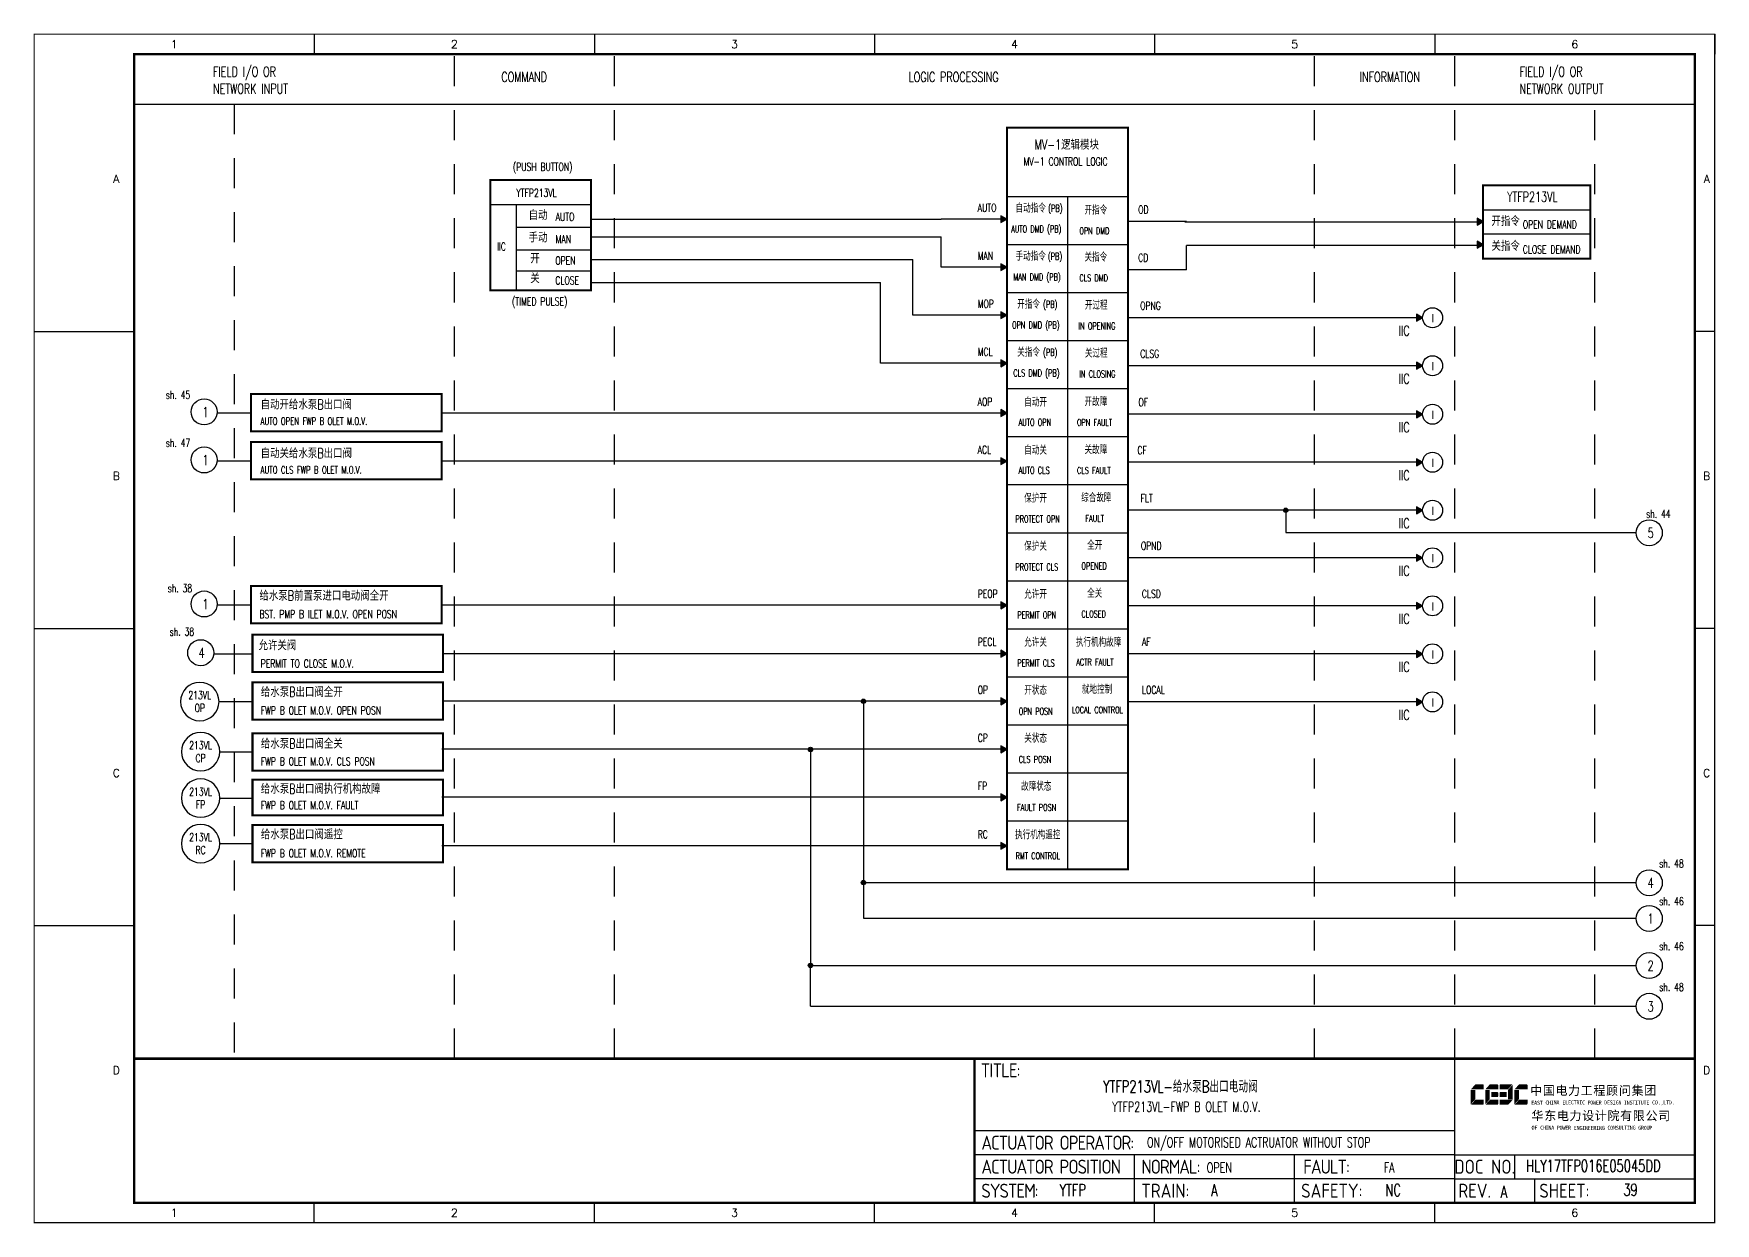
# Model space of a CAD drawing. Header units: millimetres. Extents: x 38833 to 52469, y 29493 to 32647.
# Drawn here: x 41086.4 to 41506.7, y 30241.9 to 30539.2 of the extents above; entities that cross this region are included whole.
import ezdxf
from ezdxf.enums import TextEntityAlignment as Align

# ---------------------------------------------------------------- set-up
doc = ezdxf.new("R2010")
doc.units = ezdxf.units.MM
doc.linetypes.add('DASHED', pattern=[0.75, 0.5, -0.25])
doc.linetypes.add('JIS_02_0.7', pattern=[1.35, 0.75, -0.6])
for name, color, linetype in [('INSTRUMENT', 4, 'Continuous'), ('MLINE', 6, 'Continuous'), ('TITLE', 1, 'Continuous'), ('TK', 7, 'Continuous'), ('图框_外框线', 7, 'Continuous'), ('图框_标题栏文字', 6, 'Continuous')]:
    doc.layers.add(name, color=color, linetype=linetype)
doc.styles.add('ecepdi', font='simhei.ttf', dxfattribs={"width": 0.9})
doc.styles.get("Standard").update_dxf_attribs({"font": 'romans.shx', "width": 0.7, "bigfont": 'hztxta.shx'})
doc.styles.add('工程字', font='gbenor.shx', dxfattribs={"bigfont": 'gbcbig.shx'})

# ---------------------------------------------------------------- blocks, each defined once
blk = doc.blocks.new('INS00')
at = {"layer": 'INSTRUMENT', "color": 0}
blk.add_lwpolyline([(6, 0, 1), (-6, 0, 1)], format="xyb", close=True, dxfattribs=at)
at = {"layer": 'INSTRUMENT', "flags": 1}
for tag, p in [('INSNAM', (0, 9)), ('INSDGN', (0, -9)), ('INSSUP', (0, -15)), ('INSTYP', (0, -12)), ('INSMAN', (0, -18)), ('INSREM', (0, -21))]:
    blk.add_attdef(tag, text='', height=3, dxfattribs=at).set_placement(p, align=Align.TOP_CENTER)
at = {"layer": 'INSTRUMENT', "width": 0.7}
for tag, p in [('INSHH', (6, 3.5)), ('INSL', (6, -3)), ('INSLL', (6, -6))]:
    blk.add_attdef(tag, p, '', height=2.5, dxfattribs=at)
for tag, p in [('INSIDE', (0, 2)), ('INSSYS', (0, -2))]:
    blk.add_attdef(tag, text='', height=2.5, dxfattribs=at).set_placement(p, align=Align.MIDDLE)
at = {"layer": 'INSTRUMENT', "linetype": 'DASHED', "width": 0.7}
blk.add_attdef('INSH', (6, 0.5), '', height=2.5, dxfattribs=at)
blk = doc.blocks.new('A$C1E0003F3')
h = blk.add_hatch(color=152)
edge = h.paths.add_edge_path()
edge.add_ellipse((5.15, 4.41), major_axis=(0, 0.211), ratio=0.769231, start_angle=-90, end_angle=0)
edge.add_line((5.15, 4.62), (3.22, 4.62))
edge.add_line((3.22, 4.62), (2.09, 3.35))
edge.add_line((2.09, 3.35), (5.32, 3.35))
edge.add_line((5.32, 3.35), (5.32, 4.41))
h.paths.add_polyline_path([(3.22, 3.23), (2.09, 3.23), (2.09, -0.36), (3.22, 0.91)])
edge = h.paths.add_edge_path()
edge.add_line((5.32, 0.81), (3.27, 0.81))
edge.add_line((3.27, 0.81), (2.13, -0.46))
edge.add_line((2.13, -0.46), (5.15, -0.46))
edge.add_ellipse((5.15, -0.25), major_axis=(0, 0.211), ratio=0.769231, start_angle=180, end_angle=270)
edge.add_line((5.32, -0.25), (5.32, 0.81))
h = blk.add_hatch(color=152)
edge = h.paths.add_edge_path()
edge.add_ellipse((8.78, 4.41), major_axis=(0, 0.211), ratio=0.769231, start_angle=-90, end_angle=0)
edge.add_line((8.78, 4.62), (6.84, 4.62))
edge.add_line((6.84, 4.62), (5.71, 3.35))
edge.add_line((5.71, 3.35), (8.94, 3.35))
edge.add_line((8.94, 3.35), (8.94, 4.41))
h.paths.add_polyline_path([(6.84, 3.23), (5.71, 3.23), (5.71, -0.36), (6.84, 0.91)])
edge = h.paths.add_edge_path()
edge.add_ellipse((8.78, 2.49), major_axis=(0, 0.211), ratio=0.769231, start_angle=-90, end_angle=0)
edge.add_line((8.78, 2.7), (7.22, 2.7))
edge.add_line((7.22, 2.7), (7.22, 1.44))
edge.add_line((7.22, 1.44), (8.78, 1.44))
edge.add_ellipse((8.78, 1.65), major_axis=(0, 0.211), ratio=0.769231, start_angle=180, end_angle=270)
edge.add_line((8.94, 1.65), (8.94, 2.49))
edge = h.paths.add_edge_path()
edge.add_line((8.94, 0.81), (6.89, 0.81))
edge.add_line((6.89, 0.81), (5.75, -0.46))
edge.add_line((5.75, -0.46), (8.78, -0.46))
edge.add_ellipse((8.78, -0.25), major_axis=(0, 0.211), ratio=0.769231, start_angle=180, end_angle=270)
edge.add_line((8.94, -0.25), (8.94, 0.81))
h = blk.add_hatch(color=1)
edge = h.paths.add_edge_path()
edge.add_line((12.48, 4.62), (9.46, 4.62))
edge.add_ellipse((9.46, 4.41), major_axis=(0, 0.211), ratio=0.769231, start_angle=0, end_angle=90)
edge.add_line((9.3, 4.41), (9.3, 3.35))
edge.add_line((9.3, 3.35), (11.35, 3.35))
edge.add_line((11.35, 3.35), (12.48, 4.62))
h.paths.add_polyline_path([(12.57, 4.56), (11.38, 3.23), (11.38, 0.93), (12.57, 0.93)])
edge = h.paths.add_edge_path()
edge.add_line((11.03, 2.7), (9.46, 2.7))
edge.add_ellipse((9.46, 2.49), major_axis=(0, 0.211), ratio=0.769231, start_angle=0, end_angle=90)
edge.add_line((9.3, 2.49), (9.3, 1.65))
edge.add_ellipse((9.46, 1.65), major_axis=(0, 0.211), ratio=0.769231, start_angle=90, end_angle=180)
edge.add_line((9.46, 1.44), (11.03, 1.44))
edge.add_line((11.03, 1.44), (11.03, 2.7))
h = blk.add_hatch(color=152)
edge = h.paths.add_edge_path()
edge.add_ellipse((16.11, 4.41), major_axis=(0, 0.211), ratio=0.769231, start_angle=-90, end_angle=0)
edge.add_line((16.11, 4.62), (14.14, 4.62))
edge.add_line((14.14, 4.62), (13, 3.35))
edge.add_line((13, 3.35), (16.27, 3.35))
edge.add_line((16.27, 3.35), (16.27, 4.41))
h.paths.add_polyline_path([(14.14, 3.23), (13, 3.23), (13, -0.36), (14.14, 0.91)])
edge = h.paths.add_edge_path()
edge.add_line((16.27, 0.81), (14.18, 0.81))
edge.add_line((14.18, 0.81), (13.04, -0.46))
edge.add_line((13.04, -0.46), (16.03, -0.46))
edge.add_ellipse((16.03, -0.15), major_axis=(0, 0.316), ratio=0.769231, start_angle=180, end_angle=270)
edge.add_line((16.27, -0.15), (16.27, 0.81))
h = blk.add_hatch(color=1)
edge = h.paths.add_edge_path()
edge.add_line((12.58, 0.79), (9.3, 0.79))
edge.add_line((9.3, 0.79), (9.3, -0.27))
edge.add_ellipse((9.46, -0.27), major_axis=(0, 0.211), ratio=0.769231, start_angle=90, end_angle=180)
edge.add_line((9.46, -0.48), (11.43, -0.48))
edge.add_line((11.43, -0.48), (12.58, 0.79))
at = {"layer": 'TITLE', "color": 7, "style": 'ecepdi'}
for s, p in [('中', (16.92, 1.94)), ('国', (20.09, 2)), ('电', (23.25, 1.99)), ('力', (26.39, 1.96)), ('程', (32.71, 1.98)), ('顾', (35.9, 1.98)), ('问', (39.09, 1.94)), ('集', (42.26, 1.98)), ('团', (45.42, 2.01)), ('工', (29.53, 1.95)), ('华', (17.24, -4.31)), ('东', (20.45, -4.29)), ('电', (23.62, -4.35)), ('力', (26.75, -4.32)), ('设', (29.92, -4.3)), ('计', (33.05, -4.31)), ('院', (36.26, -4.29)), ('有', (39.41, -4.29)), ('限', (42.57, -4.32)), ('公', (45.78, -4.38)), ('司', (48.91, -4.35))]:
    blk.add_text(s, height=2.2, dxfattribs=at).set_placement(p)
at = {"layer": 'TITLE', "color": 7, "style": 'ecepdi', "width": 0.975}
for s, p in [('E', (17.58, 0.02)), ('A', (18.29, 0.03)), ('S', (19, 0.03)), ('T', (19.7, 0.03)), ('C', (21.1, 0.09)), ('H', (21.77, 0.09)), ('I', (22.46, 0.09)), ('N', (23.17, 0.1)), ('A', (23.86, 0.1)), ('E', (25.35, 0.09)), ('L', (26.05, 0.11)), ('E', (26.76, 0.1)), ('C', (27.46, 0.12)), ('T', (28.18, 0.11)), ('R', (28.87, 0.1)), ('I', (29.57, 0.11)), ('C', (30.28, 0.1)), ('P', (31.64, 0.09)), ('O', (32.32, 0.08)), ('W', (33.03, 0.08)), ('E', (33.72, 0.08)), ('R', (34.42, 0.09)), ('D', (35.81, 0.1)), ('E', (36.52, 0.1)), ('S', (37.2, 0.1)), ('I', (37.91, 0.09)), ('G', (38.68, 0.11)), ('N', (39.38, 0.09)), ('I', (40.72, 0.07)), ('N', (41.43, 0.08)), ('S', (42.14, 0.08)), ('T', (42.83, 0.08)), ('I', (43.52, 0.09)), ('T', (44.22, 0.07)), ('U', (44.93, 0.07)), ('T', (45.63, 0.08)), ('E', (46.34, 0.09)), ('C', (47.76, 0.11)), ('O', (48.48, 0.1)), ('L', (50.56, 0.1)), ('T', (51.27, 0.1)), ('D', (51.96, 0.1)), ('.', (49.23, 0.1)), (',', (49.87, 0.1)), ('.', (52.72, 0.11)), ('O', (17.67, -6.18)), ('OF', (18.01, -6.2)), ('F', (18.37, -6.2)), ('C', (19.8, -6.19)), ('H', (20.47, -6.19)), ('I', (21.15, -6.19)), ('N', (21.87, -6.18)), ('A', (22.56, -6.18)), ('P', (23.98, -6.2)), ('O', (24.66, -6.21)), ('W', (25.36, -6.21)), ('E', (26.06, -6.21)), ('R', (26.75, -6.2)), ('E', (28.19, -6.24)), ('N', (28.91, -6.27)), ('G', (29.62, -6.26)), ('I', (30.32, -6.27)), ('N', (31.02, -6.27)), ('E', (31.7, -6.28)), ('E', (32.41, -6.27)), ('R', (33.1, -6.24)), ('I', (33.81, -6.24)), ('N', (34.51, -6.26)), ('G', (35.2, -6.24)), ('C', (36.61, -6.19)), ('O', (37.3, -6.21)), ('N', (38, -6.2)), ('S', (38.71, -6.21)), ('U', (39.41, -6.18)), ('L', (40.11, -6.18)), ('T', (40.81, -6.19)), ('I', (41.51, -6.21)), ('N', (42.2, -6.21)), ('G', (42.91, -6.17)), ('G', (44.29, -6.2)), ('R', (45, -6.21)), ('O', (45.69, -6.22)), ('U', (46.39, -6.2)), ('P', (47.1, -6.23))]:
    blk.add_text(s, height=1, dxfattribs=at).set_placement(p, align=Align.MIDDLE_CENTER)
blk = doc.blocks.new('A$C613255F0')
for p, q in [((70, 297), (70, 292)), ((140, 297), (140, 292)), ((210, 297), (210, 292)), ((280, 297), (280, 292)), ((350, 297), (350, 292)), ((420, 297), (420, 292)), ((0, 222.75), (25, 222.75)), ((420, 222.75), (415, 222.75)), ((0, 148.5), (25, 148.5)), ((420, 148.5), (415, 148.5)), ((0, 74.25), (25, 74.25)), ((420, 74.25), (415, 74.25)), ((70, 0), (70, 5)), ((140, 0), (140, 5)), ((210, 0), (210, 5)), ((280, 0), (280, 5)), ((350, 0), (350, 5))]:
    blk.add_line(p, q)
at = {"layer": 'MLINE', "linetype": 'JIS_02_0.7', "ltscale": 10}
for p, q in [((105, 41), (105, 292)), ((145, 41), (145, 292)), ((320, 41), (320, 292)), ((355, 41), (355, 292)), ((50, 279.56), (50, 41)), ((390, 41), (390, 279.56))]:
    blk.add_line(p, q, dxfattribs=at)
at = {"layer": 'MLINE'}
blk.add_line((25, 279.56), (415, 279.56), dxfattribs=at)
at = {"layer": '图框_外框线'}
for p, q in [((355, 5), (355, 41)), ((355, 23), (235, 23)), ((355, 17), (235, 17)), ((275, 11), (275, 17)), ((315, 11), (315, 17)), ((355, 17), (415, 17)), ((370, 11), (370, 17)), ((355, 11), (235, 11)), ((355, 11), (235, 11)), ((275, 5), (275, 11)), ((315, 5), (315, 11)), ((355, 11), (415, 11)), ((375, 5), (375, 11))]:
    blk.add_line(p, q, dxfattribs=at)
for points, const_width in [([(0, 0), (420, 0), (420, 297), (0, 297)], 0.3), ([(25, 5), (415, 5), (415, 292), (25, 292)], 0.6)]:
    blk.add_lwpolyline(points, close=True, dxfattribs=dict(at, const_width=const_width))
at = {"layer": '图框_外框线', "const_width": 0.6}
blk.add_lwpolyline([(235, 41), (25, 41)], dxfattribs=at)
at = {"layer": '图框_外框线'}
blk.add_lwpolyline([(415, 41, 0.6, 0.6, 0), (235, 41, 0.6, 0.6, 0), (235, 5, 0, 0, 0)], format="xyseb", dxfattribs=at)
blk.add_blockref('A$C1E0003F3', (356.94, 29.95))
at = {"layer": 'MLINE', "char_height": 2.5, "width": 31.8959, "attachment_point": 1}
for s, insert in [('FIELD I/O OR', (44.67, 288.89)), ('COMMAND', (116.74, 287.58)), ('LOGIC PROCESSING', (218.52, 287.58)), ('INFORMATION', (331.25, 287.58)), ('FIELD I/O OR', (371.22, 288.89)), ('NETWORK INPUT', (44.67, 284.64)), ('NETWORK OUTPUT', (371.22, 284.64))]:
    blk.add_mtext(s, dxfattribs=dict(at, insert=insert))
at = {"layer": 'TK', "color": 3}
for s, p in [('1', (35, 294.5)), ('2', (105, 294.5)), ('3', (175, 294.5)), ('4', (245, 294.5)), ('5', (315, 294.5)), ('6', (385, 294.5)), ('1', (35, 2.5)), ('2', (105, 2.5)), ('3', (175, 2.5)), ('4', (245, 2.5)), ('5', (315, 2.5)), ('6', (385, 2.5))]:
    blk.add_text(s, height=2, dxfattribs=at).set_placement(p, align=Align.MIDDLE)
for s, p in [('A', (20.5, 259.88)), ('A', (418, 259.88)), ('B', (20.5, 185.62)), ('B', (418, 185.62)), ('C', (20.5, 111.38)), ('C', (418, 111.38)), ('D', (20.5, 37.12)), ('D', (418, 37.12))]:
    blk.add_text(s, height=2, dxfattribs=at).set_placement(p, align=Align.CENTER)
at = {"layer": '图框_标题栏文字', "char_height": 3.5, "style": '工程字'}
for s, insert, width, attachment_point in [('{\\T0.9; TITLE:}', (234.86, 38.09), 14.2249, 4), ('{\\T0.9; ACTUATOR OPERATOR:}', (235, 20), 40, 4), ('{\\T0.9; ACTUATOR POSITION}', (235, 14), 45, 4), ('{\\T0.9; NORMAL:}', (275, 14), 18.2557, 4), ('{\\T0.9; FAULT:}', (315.44, 14), 15, 4), ('DOC NO.', (362.5, 14), 15, 5), ('{\\T0.9; SYSTEM:}', (235, 8), 17.9526, 4), ('{\\T0.9; }TRAIN: ', (275, 8), 17.6638, 4), ('SAFETY:', (324.3, 8), 22.3993, 5), ('REV.', (360, 8), 10, 5), ('SHEET:', (382.42, 8), 20, 5)]:
    blk.add_mtext(s, dxfattribs=dict(at, insert=insert, width=width, attachment_point=attachment_point))

msp = doc.modelspace()

# ---------------------------------------------------------------- hatches: boundary and pattern name
for points in [[(41329.62, 30492.84), (41328.12, 30493.71), (41328.12, 30491.98)], [(41448.63, 30492.22), (41447.13, 30493.08), (41447.13, 30491.35)], [(41448.63, 30486.44), (41447.13, 30487.31), (41447.13, 30485.58)], [(41329.62, 30480.84), (41328.12, 30481.71), (41328.12, 30479.98)], [(41329.62, 30468.84), (41328.12, 30469.71), (41328.12, 30467.98)], [(41433.49, 30468.22), (41431.99, 30469.08), (41431.99, 30467.35)], [(41329.62, 30456.84), (41328.12, 30457.71), (41328.12, 30455.98)], [(41433.49, 30456.22), (41431.99, 30457.08), (41431.99, 30455.35)], [(41329.62, 30444.37), (41328.12, 30445.24), (41328.12, 30443.51)], [(41433.49, 30444.1), (41431.99, 30444.97), (41431.99, 30443.23)], [(41329.62, 30432.37), (41328.12, 30433.24), (41328.12, 30431.51)], [(41433.49, 30432.1), (41431.99, 30432.97), (41431.99, 30431.23)], [(41433.49, 30420.1), (41431.99, 30420.97), (41431.99, 30419.23)], [(41433.49, 30408.22), (41431.99, 30409.08), (41431.99, 30407.35)], [(41329.62, 30396.37), (41328.12, 30397.24), (41328.12, 30395.51)], [(41433.49, 30396.22), (41431.99, 30397.08), (41431.99, 30395.35)], [(41329.62, 30384.26), (41328.12, 30385.12), (41328.12, 30383.39)], [(41433.49, 30384.22), (41431.99, 30385.08), (41431.99, 30383.35)], [(41329.62, 30372.37), (41328.12, 30373.24), (41328.12, 30371.51)], [(41433.49, 30372.22), (41431.99, 30373.08), (41431.99, 30371.35)], [(41329.62, 30360.37), (41328.12, 30361.24), (41328.12, 30359.51)], [(41329.62, 30348.37), (41328.12, 30349.24), (41328.12, 30347.51)], [(41329.62, 30336.25), (41328.12, 30337.12), (41328.12, 30335.39)]]:
    msp.add_hatch(color=256).paths.add_polyline_path(points)
h = msp.add_hatch(color=256)
edge = h.paths.add_edge_path()
edge.add_arc((41399.3, 30420.1), 0.55, 0, 360)
h = msp.add_hatch(color=256)
edge = h.paths.add_edge_path()
edge.add_arc((41293.76, 30372.37), 0.55, 0, 360)
h = msp.add_hatch(color=256)
edge = h.paths.add_edge_path()
edge.add_arc((41280.53, 30360.33), 0.55, 0, 360)
h = msp.add_hatch(color=256)
edge = h.paths.add_edge_path()
edge.add_arc((41293.76, 30327.05), 0.55, 0, 360)
h = msp.add_hatch(color=256)
edge = h.paths.add_edge_path()
edge.add_arc((41280.53, 30306.36), 0.55, 0, 360)

# ---------------------------------------------------------------- linework, layer by layer
for p, q in [((41329.62, 30498.5), (41329.62, 30515.68)), ((41329.62, 30515.68), (41359.89, 30515.68)), ((41359.89, 30498.5), (41359.89, 30515.68)), ((41329.62, 30498.5), (41359.89, 30498.5)), ((41344.75, 30498.5), (41344.75, 30330.38)), ((41200.52, 30496.5), (41225.69, 30496.5)), ((41206.94, 30496.5), (41206.94, 30475.04)), ((41225.69, 30492.84), (41313.17, 30492.84)), ((41329.62, 30492.84), (41313.17, 30492.84)), ((41448.63, 30495.15), (41475.42, 30495.15)), ((41448.63, 30495.15), (41475.42, 30495.15)), ((41206.94, 30490.84), (41225.69, 30490.84)), ((41374.5, 30492.22), (41359.89, 30492.22)), ((41374.08, 30492.21), (41448.63, 30492.21)), ((41448.63, 30489.21), (41475.42, 30489.21)), ((41206.94, 30485.21), (41225.69, 30485.21)), ((41225.69, 30488.44), (41313.17, 30488.44)), ((41313.17, 30480.84), (41313.17, 30488.44)), ((41329.62, 30486.5), (41359.89, 30486.5)), ((41448.63, 30486.24), (41374.5, 30486.24)), ((41374.5, 30480.22), (41374.5, 30486.24)), ((41225.69, 30482.74), (41306.06, 30482.74)), ((41306.06, 30468.84), (41306.06, 30482.74)), ((41329.62, 30480.84), (41313.17, 30480.84)), ((41374.5, 30480.22), (41359.89, 30480.22)), ((41448.63, 30483.01), (41475.42, 30483.01)), ((41448.63, 30483.01), (41475.42, 30483.01)), ((41206.94, 30479.9), (41225.69, 30479.9)), ((41225.69, 30477.01), (41298.03, 30477.01)), ((41298.03, 30456.84), (41298.03, 30477.01)), ((41206.94, 30475.04), (41225.69, 30475.04)), ((41206.94, 30475.04), (41225.69, 30475.04)), ((41329.62, 30474.5), (41359.89, 30474.5)), ((41313.17, 30468.84), (41306.06, 30468.84)), ((41329.62, 30468.84), (41313.17, 30468.84)), ((41433.49, 30468.22), (41359.89, 30468.22)), ((41433.49, 30468.22), (41359.89, 30468.22)), ((41329.62, 30462.5), (41359.89, 30462.5)), ((41329.62, 30456.84), (41298.03, 30456.84)), ((41433.49, 30456.22), (41359.89, 30456.22)), ((41140.73, 30449.18), (41188.34, 30449.18)), ((41329.62, 30450.5), (41359.89, 30450.5)), ((41140.73, 30444.37), (41132.21, 30444.37)), ((41329.62, 30444.37), (41188.34, 30444.37)), ((41433.49, 30444.1), (41359.89, 30444.1)), ((41188.34, 30439.84), (41140.73, 30439.84)), ((41329.62, 30438.5), (41359.89, 30438.5)), ((41140.73, 30437.18), (41188.34, 30437.18)), ((41140.73, 30432.37), (41132.21, 30432.37)), ((41329.62, 30432.37), (41188.34, 30432.37)), ((41433.49, 30432.1), (41359.89, 30432.1)), ((41188.34, 30427.84), (41140.73, 30427.84)), ((41329.62, 30426.5), (41359.89, 30426.5)), ((41433.49, 30420.1), (41359.89, 30420.1)), ((41399.3, 30420.1), (41399.3, 30414.52)), ((41329.62, 30414.5), (41359.89, 30414.5)), ((41399.3, 30414.52), (41486.9, 30414.52)), ((41433.49, 30408.22), (41359.89, 30408.22)), ((41140.73, 30401.18), (41188.34, 30401.18)), ((41188.34, 30391.84), (41188.34, 30401.18)), ((41329.62, 30402.5), (41359.89, 30402.5)), ((41140.73, 30396.37), (41132.21, 30396.37)), ((41329.62, 30396.37), (41188.34, 30396.37)), ((41433.49, 30396.22), (41359.89, 30396.22)), ((41188.34, 30391.84), (41140.73, 30391.84)), ((41141.07, 30389), (41188.69, 30389)), ((41188.69, 30379.66), (41188.69, 30389)), ((41329.62, 30390.5), (41359.89, 30390.5)), ((41131.37, 30384.19), (41141.07, 30384.19)), ((41329.62, 30384.26), (41188.62, 30384.26)), ((41433.49, 30384.22), (41359.89, 30384.22)), ((41141.07, 30377.12), (41188.69, 30377.12)), ((41141.07, 30367.77), (41141.07, 30377.12)), ((41188.69, 30367.77), (41188.69, 30377.12)), ((41329.62, 30378.5), (41359.89, 30378.5)), ((41132.7, 30372.3), (41141.07, 30372.3)), ((41329.62, 30372.37), (41188.62, 30372.37)), ((41293.76, 30372.56), (41293.76, 30318.14)), ((41433.49, 30372.22), (41359.89, 30372.22)), ((41188.69, 30367.77), (41141.07, 30367.77)), ((41141.07, 30364.4), (41188.69, 30364.4)), ((41141.07, 30355.06), (41141.07, 30364.4)), ((41188.69, 30355.06), (41188.69, 30364.4)), ((41329.62, 30366.5), (41359.89, 30366.5)), ((41132.9, 30359.77), (41141.07, 30359.77)), ((41329.62, 30360.37), (41188.35, 30360.37)), ((41280.53, 30360.52), (41280.53, 30306.36)), ((41188.69, 30355.06), (41141.07, 30355.06)), ((41329.62, 30354.5), (41359.89, 30354.5)), ((41141.07, 30352.8), (41188.69, 30352.8)), ((41141.07, 30343.89), (41141.07, 30352.8)), ((41188.69, 30343.89), (41188.69, 30352.8)), ((41132.9, 30348.17), (41141.07, 30348.17)), ((41329.62, 30348.37), (41188.35, 30348.37)), ((41188.69, 30343.89), (41141.07, 30343.89)), ((41329.62, 30342.5), (41359.89, 30342.5)), ((41141.07, 30341.43), (41188.69, 30341.43)), ((41141.07, 30332.09), (41141.07, 30341.43)), ((41188.69, 30332.09), (41188.69, 30341.43)), ((41132.9, 30336.8), (41141.07, 30336.8)), ((41329.62, 30336.25), (41188.35, 30336.25)), ((41188.69, 30332.09), (41141.07, 30332.09)), ((41293.76, 30327.05), (41486.9, 30327.05)), ((41293.76, 30318.14), (41486.9, 30318.14)), ((41280.53, 30306.36), (41486.9, 30306.36)), ((41280.53, 30296.18), (41280.53, 30306.36)), ((41280.53, 30296.18), (41486.9, 30296.18))]:
    msp.add_line(p, q)
for points, const_width in [([(41329.62, 30515.68), (41359.89, 30515.68), (41359.89, 30330.38), (41329.62, 30330.38), (41329.62, 30515.68)], 0.5), ([(41329.62, 30515.68), (41359.89, 30515.68), (41359.89, 30330.38), (41329.62, 30330.38), (41329.62, 30515.68)], 0.2), ([(41200.52, 30502.62), (41225.69, 30502.62), (41225.69, 30475.04), (41200.52, 30475.04), (41200.52, 30502.62)], 0.5), ([(41448.63, 30501.27), (41475.42, 30501.27), (41475.42, 30483.01), (41448.63, 30483.01), (41448.63, 30501.27)], 0.5), ([(41140.73, 30449.18), (41188.34, 30449.18), (41188.34, 30439.84), (41140.73, 30439.84), (41140.73, 30449.18)], 0.5), ([(41140.73, 30437.18), (41188.34, 30437.18), (41188.34, 30427.84), (41140.73, 30427.84), (41140.73, 30437.18)], 0.5), ([(41140.73, 30401.18), (41188.34, 30401.18), (41188.34, 30391.84), (41140.73, 30391.84), (41140.73, 30401.18)], 0.5), ([(41141.07, 30389), (41188.69, 30389), (41188.69, 30379.66), (41141.07, 30379.66), (41141.07, 30389)], 0.5), ([(41141.07, 30377.12), (41188.69, 30377.12), (41188.69, 30367.77), (41141.07, 30367.77), (41141.07, 30377.12)], 0.5), ([(41141.07, 30364.4), (41188.69, 30364.4), (41188.69, 30355.06), (41141.07, 30355.06), (41141.07, 30364.4)], 0.5), ([(41141.07, 30352.8), (41188.69, 30352.8), (41188.69, 30343.89), (41141.07, 30343.89), (41141.07, 30352.8)], 0.5), ([(41141.07, 30341.43), (41188.69, 30341.43), (41188.69, 30332.09), (41141.07, 30332.09), (41141.07, 30341.43)], 0.5)]:
    msp.add_lwpolyline(points, dxfattribs=dict(const_width=const_width))
for points in [[(41200.52, 30502.62), (41225.69, 30502.62), (41225.69, 30475.04), (41200.52, 30475.04)], [(41329.62, 30498.5), (41359.89, 30498.5), (41359.89, 30330.38), (41329.62, 30330.38)], [(41329.62, 30492.84), (41328.12, 30493.71), (41328.12, 30491.98)], [(41448.63, 30492.22), (41447.13, 30493.08), (41447.13, 30491.35)], [(41448.63, 30486.44), (41447.13, 30487.31), (41447.13, 30485.58)], [(41329.62, 30480.84), (41328.12, 30481.71), (41328.12, 30479.98)], [(41329.62, 30468.84), (41328.12, 30469.71), (41328.12, 30467.98)], [(41433.49, 30468.22), (41431.99, 30469.08), (41431.99, 30467.35)], [(41329.62, 30456.84), (41328.12, 30457.71), (41328.12, 30455.98)], [(41433.49, 30456.22), (41431.99, 30457.08), (41431.99, 30455.35)], [(41329.62, 30444.37), (41328.12, 30445.24), (41328.12, 30443.51)], [(41433.49, 30444.1), (41431.99, 30444.97), (41431.99, 30443.23)], [(41329.62, 30432.37), (41328.12, 30433.24), (41328.12, 30431.51)], [(41433.49, 30432.1), (41431.99, 30432.97), (41431.99, 30431.23)], [(41433.49, 30420.1), (41431.99, 30420.97), (41431.99, 30419.23)], [(41433.49, 30408.22), (41431.99, 30409.08), (41431.99, 30407.35)], [(41329.62, 30396.37), (41328.12, 30397.24), (41328.12, 30395.51)], [(41433.49, 30396.22), (41431.99, 30397.08), (41431.99, 30395.35)], [(41329.62, 30384.26), (41328.12, 30385.12), (41328.12, 30383.39)], [(41433.49, 30384.22), (41431.99, 30385.08), (41431.99, 30383.35)], [(41329.62, 30372.37), (41328.12, 30373.24), (41328.12, 30371.51)], [(41433.49, 30372.22), (41431.99, 30373.08), (41431.99, 30371.35)], [(41329.62, 30360.37), (41328.12, 30361.24), (41328.12, 30359.51)], [(41329.62, 30348.37), (41328.12, 30349.24), (41328.12, 30347.51)], [(41329.62, 30336.25), (41328.12, 30337.12), (41328.12, 30335.39)]]:
    msp.add_lwpolyline(points, close=True)
msp.add_lwpolyline([(41448.63, 30483.01), (41448.63, 30501.27), (41475.42, 30501.27), (41475.42, 30483.01)])
msp.add_lwpolyline([(41448.63, 30483.01), (41448.63, 30501.27), (41475.42, 30501.27), (41475.42, 30483.01)])
for centre, radius in [((41435.99, 30468.22), 2.5), ((41435.99, 30456.22), 2.5), ((41128.97, 30444.68), 3.25), ((41435.99, 30444.1), 2.5), ((41128.97, 30432.68), 3.25), ((41435.99, 30432.1), 2.5), ((41435.99, 30420.1), 2.5), ((41399.3, 30420.1), 0.55), ((41490.15, 30414.48), 3.25), ((41435.99, 30408.22), 2.5), ((41128.97, 30396.68), 3.25), ((41435.99, 30396.22), 2.5), ((41128.13, 30384.5), 3.25), ((41435.99, 30384.22), 2.5), ((41293.76, 30372.37), 0.55), ((41435.99, 30372.22), 2.5), ((41280.53, 30360.33), 0.55), ((41490.15, 30327.02), 3.25), ((41293.76, 30327.05), 0.55), ((41490.15, 30318.11), 3.25), ((41490.15, 30306.33), 3.25), ((41280.53, 30306.36), 0.55), ((41490.15, 30296.14), 3.25)]:
    msp.add_circle(centre, radius)

# ---------------------------------------------------------------- block references
msp.add_blockref('A$C613255F0', (41086.52, 30242.06))
at = {"layer": 'MLINE', "xscale": 0.7999999999992724, "yscale": 0.7999999999992724, "zscale": 0.7999999999992724}
for p, values in [((41127.9, 30372.3), {'INSIDE': '213VL', 'INSSYS': 'OP'}), ((41128.1, 30359.77), {'INSIDE': '213VL', 'INSSYS': 'CP'}), ((41128.1, 30348.17), {'INSIDE': '213VL', 'INSSYS': 'FP'}), ((41128.1, 30336.8), {'INSIDE': '213VL', 'INSSYS': 'RC'})]:
    msp.add_blockref('INS00', p, dxfattribs=at).add_auto_attribs(values)

# ---------------------------------------------------------------- texts
at = {"width": 0.7}
for p in [(41436.03, 30467.09), (41436.03, 30455.09), (41436.03, 30442.97), (41436.03, 30430.97), (41436.03, 30418.97), (41436.03, 30407.09), (41436.03, 30395.09), (41436.03, 30383.09), (41436.03, 30371.09)]:
    msp.add_text('I', height=2, dxfattribs=at).set_placement(p, align=Align.CENTER)
for s, height, p in [('YTFP213VL-给水泵B出口电动阀 ', 3, (41353.63, 30274.6)), ('YTFP213VL-FWP B OLET M.O.V.', 2.5, (41355.95, 30269.81))]:
    msp.add_text(s, height=height, dxfattribs=at).set_placement(p)
at = {"attachment_point": 1}
for s, insert, char_height, width in [('MV-1逻辑模块', (41336.56, 30512.72), 2.5, 73.0067), ('(PUSH BUTTON)', (41206.14, 30506.91), 2, 73.0067), ('MV-1 CONTROL LOGIC', (41333.78, 30508.26), 2, 48.5204), ('YTFP213VL', (41207.03, 30500.42), 2, 73.0067), ('YTFP213VL', (41454.64, 30499.68), 2.5, 73.0067), ('自动', (41210.07, 30495.14), 2.5, 73.0067), ('AUTO', (41216.84, 30494.43), 2, 73.0067), ('AUTO', (41322.32, 30496.69), 2, 73.0067), ('自动指令', (41331.78, 30496.5), 2, 73.0067), ('(PB)', (41339.94, 30496.41), 1.7, 73.0067), ('开指令', (41349.01, 30496.03), 2, 73.0067), ('OD', (41362.43, 30496.22), 2, 73.0067), ('开指令', (41450.71, 30493.64), 2.5, 73.0067), ('手动', (41210.07, 30489.54), 2.5, 73.0067), ('MAN', (41216.84, 30488.83), 2, 73.0067), ('AUTO DMD (PB)', (41330.68, 30491.25), 1.7, 73.0067), ('OPN DMD', (41347.73, 30490.78), 1.7, 73.0067), ('OPEN DEMAND', (41458.55, 30492.51), 2, 73.0067), ('IIC', (41202.19, 30486.98), 2, 73.0067), ('开', (41210.5, 30484.29), 2.5, 73.0067), ('MAN', (41322.32, 30484.69), 2, 73.0067), ('手动指令', (41331.77, 30484.5), 2, 73.0067), ('(PB)', (41339.86, 30484.41), 1.7, 73.0067), ('关指令', (41349.01, 30484.27), 2, 73.0067), ('关指令', (41450.71, 30487.42), 2.5, 73.0067), ('CLOSE DEMAND', (41458.55, 30486.29), 2, 73.0067), ('OPEN', (41216.76, 30483.5), 2, 73.0067), ('CD', (41362.43, 30484.22), 2, 73.0067), ('关', (41210.5, 30479.33), 2.5, 73.0067), ('CLOSE', (41216.76, 30478.54), 2, 73.0067), ('MAN DMD (PB)', (41331.23, 30479.25), 1.7, 73.0067), ('CLS DMD', (41347.73, 30479.01), 1.7, 73.0067), ('(TIMED PULSE)', (41205.93, 30473.28), 2, 73.0067), ('MOP', (41322.32, 30472.69), 2, 73.0067), ('开指令', (41332.19, 30472.5), 2, 73.0067), ('(PB)', (41338.66, 30472.41), 1.7, 73.0067), ('开过程', (41349.1, 30472.27), 2, 73.0067), ('OPNG', (41362.91, 30472.22), 2, 73.0067), ('OPN DMD (PB)', (41330.9, 30467.25), 1.7, 73.0067), ('IN OPENING', (41347.5, 30467.01), 1.7, 73.0067), ('IIC', (41427.49, 30466.22), 2.5, 4.5039), ('MCL', (41322.32, 30460.69), 2, 73.0067), ('关指令', (41332.19, 30460.5), 2, 73.0067), ('(PB)', (41338.66, 30460.41), 1.7, 73.0067), ('关过程', (41349.1, 30460.27), 2, 73.0067), ('CLSG', (41362.94, 30460.22), 2, 73.0067), ('CLS DMD (PB)', (41331.23, 30455.25), 1.7, 73.0067), ('IN CLOSING', (41347.71, 30455.01), 1.7, 73.0067), ('IIC', (41427.49, 30454.22), 2.5, 4.5039), ('自动开给水泵B出口阀', (41143.09, 30447.79), 2.5, 73.0067), ('AOP', (41322.32, 30448.22), 2, 73.0067), ('自动开', (41333.95, 30448.03), 2, 73.0067), ('开故障', (41349.01, 30448.15), 2, 73.0067), ('OF', (41362.49, 30448.11), 2, 73.0067), ('1', (41128.57, 30445.89), 2.5, 73.0067), ('AUTO OPEN FWP B OLET M.O.V.', (41143.09, 30443.27), 1.8, 73.0067), ('AUTO OPN', (41332.54, 30442.94), 1.7, 73.0067), ('OPN FAULT', (41347.13, 30442.9), 1.7, 73.0067), ('IIC', (41427.49, 30442.1), 2.5, 4.5039), ('自动关给水泵B出口阀', (41143.1, 30435.61), 2.5, 73.0067), ('ACL', (41322.32, 30436.22), 2, 73.0067), ('自动关', (41333.95, 30436.03), 2, 73.0067), ('关故障', (41349.01, 30436.15), 2, 73.0067), ('CF', (41362.24, 30436.11), 2, 73.0067), ('1', (41128.57, 30433.89), 2.5, 73.0067), ('AUTO CLS FWP B OLET M.O.V.', (41143.1, 30431.09), 1.8, 73.0067), ('AUTO CLS', (41332.54, 30430.94), 1.7, 73.0067), ('CLS FAULT', (41347.13, 30430.9), 1.7, 73.0067), ('IIC', (41427.49, 30430.1), 2.5, 4.5039), ('保护开', (41333.95, 30424.03), 2, 73.0067), ('综合故障', (41348.17, 30424.15), 2, 73.0067), ('FLT', (41363.04, 30424.11), 2, 73.0067), ('PROTECT OPN', (41331.74, 30418.78), 1.7, 73.0067), ('FAULT', (41349.23, 30418.9), 1.7, 73.0067), ('IIC', (41427.49, 30418.1), 2.5, 4.5039), ('5', (41489.75, 30415.69), 2.5, 73.0067), ('保护关', (41333.95, 30412.03), 2, 73.0067), ('全开', (41349.67, 30412.27), 2, 73.0067), ('OPND', (41363.11, 30412.22), 2, 73.0067), ('PROTECT CLS', (41331.74, 30406.78), 1.7, 73.0067), ('OPENED', (41348.24, 30407.01), 1.7, 73.0067), ('IIC', (41427.49, 30406.22), 2.5, 4.5039), ('给水泵B前置泵进口电动阀全开', (41142.8, 30400.03), 2.5, 73.0067), ('全关', (41349.67, 30400.27), 2, 73.0067), ('1', (41128.57, 30397.89), 2.5, 73.0067), ('PEOP', (41322.32, 30400.22), 2, 73.0067), ('允许开', (41333.95, 30400.03), 2, 73.0067), ('CLSD', (41363.34, 30400.22), 2, 73.0067), ('BST. PMP B ILET M.O.V. OPEN POSN', (41142.8, 30395.14), 2, 73.0067), ('PERMIT OPN', (41332.22, 30394.78), 1.7, 73.0067), ('CLOSED', (41348.24, 30395.01), 1.7, 73.0067), ('IIC', (41427.49, 30394.22), 2.5, 4.5039), ('允许关阀', (41142.57, 30387.62), 2.5, 73.0067), ('PECL', (41322.32, 30388.22), 2, 73.0067), ('允许关', (41333.95, 30388.03), 2, 73.0067), ('执行机构故障', (41346.86, 30388.03), 2, 73.0067), ('AF', (41363.37, 30388.22), 2, 73.0067), ('4', (41127.6, 30385.71), 2.5, 73.0067), ('PERMIT TO CLOSE M.O.V.', (41143.12, 30382.8), 2, 73.0067), ('PERMIT CLS', (41332.22, 30382.78), 1.7, 73.0067), ('ACTR FAULT', (41346.93, 30383.01), 1.7, 73.0067), ('IIC', (41427.49, 30382.22), 2.5, 4.5039), ('给水泵B出口阀全开', (41143.15, 30375.96), 2.5, 73.0067), ('OP', (41322.32, 30376.22), 2, 73.0067), ('开状态', (41333.95, 30376.03), 2, 73.0067), ('就地控制', (41348.36, 30376.27), 2, 73.0067), ('LOCAL', (41363.37, 30376.22), 2, 73.0067), ('FWP B OLET M.O.V. OPEN POSN', (41143.15, 30371.08), 2, 73.0067), ('LOCAL CONTROL', (41345.85, 30371.01), 1.6, 73.0067), ('OPN POSN', (41332.57, 30370.69), 1.7, 73.0067), ('IIC', (41427.49, 30370.22), 2.5, 4.5039), ('给水泵B出口阀全关', (41143.15, 30363.05), 2.5, 73.0067), ('CP', (41322.32, 30364.22), 2, 73.0067), ('关状态', (41333.95, 30364.03), 2, 73.0067), ('FWP B OLET M.O.V. CLS POSN', (41143.15, 30358.36), 2, 73.0067), ('CLS POSN', (41332.57, 30358.69), 1.7, 73.0067), ('给水泵B出口阀执行机构故障', (41143.15, 30351.75), 2.5, 73.0067), ('FP', (41322.32, 30352.22), 2, 73.0067), ('故障状态', (41333.17, 30352.03), 2, 73.0067), ('FWP B OLET M.O.V. FAULT', (41143.15, 30347.39), 2, 73.0067), ('FAULT POSN', (41332.13, 30346.69), 1.7, 73.0067), ('给水泵B出口阀遥控', (41143.15, 30340.38), 2.5, 73.0067), ('RC', (41322.32, 30340.11), 2, 73.0067), ('执行机构遥控', (41331.65, 30339.92), 2, 73.0067), ('FWP B OLET M.O.V. REMOTE', (41143.15, 30335.39), 2, 73.0067), ('RMT CONTROL', (41331.78, 30334.58), 1.7, 73.0067), ('4', (41489.75, 30328.23), 2.5, 73.0067), ('1', (41489.75, 30319.32), 2.5, 73.0067), ('2', (41489.75, 30307.54), 2.5, 73.0067), ('3', (41489.75, 30297.35), 2.5, 73.0067), ('OPEN', (41379.54, 30257.09), 2.5, 73.0067), ('FA', (41423.81, 30257.1), 2.5, 73.0067), ('YTFP', (41342.76, 30251.74), 3, 8.5983), ('A', (41380.63, 30251.74), 3, 4.8474), ('NC', (41424.21, 30251.74), 3, 4.8474), ('A', (41453, 30251.3), 3, 8.5983)]:
    msp.add_mtext(s, dxfattribs=dict(at, insert=insert, char_height=char_height, width=width))
at = {"color": 4, "char_height": 2, "width": 73.0067, "attachment_point": 1}
for s, insert in [('sh. 45', (41119.39, 30449.93)), ('sh. 47', (41119.39, 30437.93)), ('sh. 44', (41489.37, 30420.21)), ('sh. 38', (41119.87, 30401.61)), ('sh. 38', (41120.36, 30390.76)), ('sh. 48', (41492.65, 30332.84)), ('sh. 46', (41492.65, 30323.4)), ('sh. 46', (41492.65, 30312.15)), ('sh. 48', (41492.65, 30301.96))]:
    msp.add_mtext(s, dxfattribs=dict(at, insert=insert))
at = {"width": 0.7}
for tag, p, s in [('HLY17TFP016E05045DD', (41459.38, 30254.81), ''), ('39', (41483.66, 30248.81), '1')]:
    msp.add_attdef(tag, p, s, height=3, dxfattribs=at)
at = {"layer": 'TITLE', "color": 0, "width": 0.7}
msp.add_text(' ON/OFF MOTORISED ACTRUATOR WITHOUT STOP', height=2.5, dxfattribs=at).set_placement((41391.95, 30261.97), align=Align.MIDDLE)

doc.saveas('drawing.dxf')
